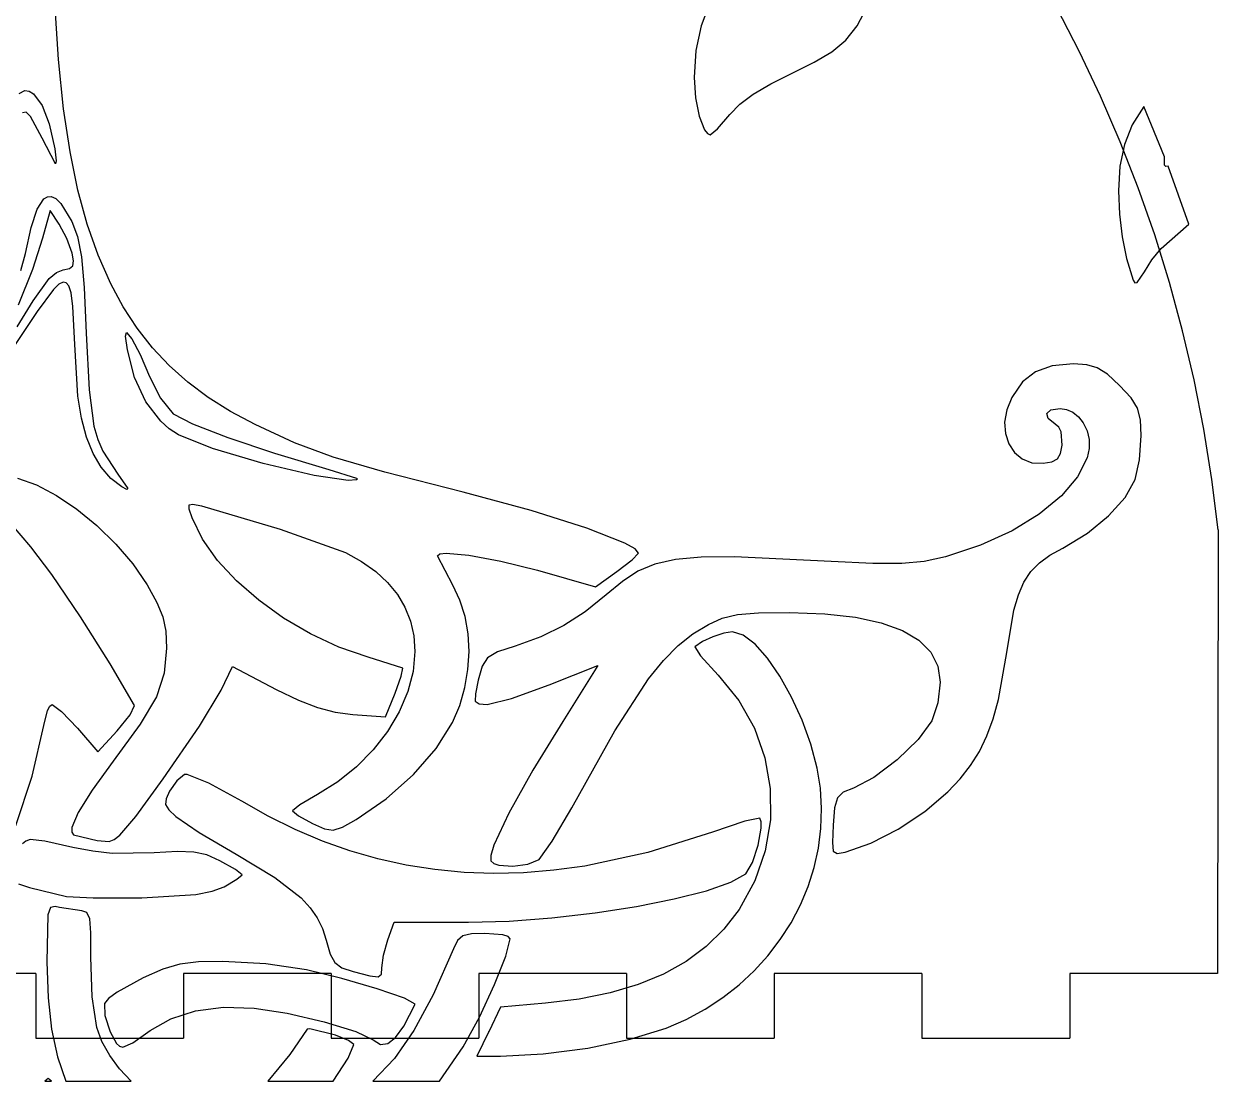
# Model space of a CAD drawing. Extents: x -23 to 237, y -4 to 293.
# Drawn here: x 126.4 to 237.3, y -4.2 to 93.9 of the extents above; entities that cross this region are included whole.
import ezdxf

# ---------------------------------------------------------------- set-up
doc = ezdxf.new("R2010")
doc.units = 0

msp = doc.modelspace()

# ---------------------------------------------------------------- linework, layer by layer
at = {"layer": 'Layer 1'}
for p, q in [((129.649567, 90.633405), (128.95511, 101.76601)), ((190.077732, 95.795069), (189.295028, 93.755803)), ((203.791339, 93.753859), (204.689798, 95.469787)), ((224.415758, 91.360577), (222.313808, 95.42636)), ((189.295028, 93.755803), (188.812545, 91.474031)), ((202.737912, 92.427891), (203.791339, 93.753859)), ((201.439173, 91.351057), (202.737912, 92.427891)), ((188.812545, 91.474031), (188.64782, 88.97326)), ((199.804777, 90.382532), (201.439173, 91.351057)), ((226.377445, 87.216861), (224.415758, 91.360577)), ((130.133558, 86.065909), (129.649567, 90.633405)), ((197.74438, 89.38149), (199.804777, 90.382532)), ((188.64782, 88.97326), (188.783333, 87.083556)), ((195.758251, 88.39155), (197.74438, 89.38149)), ((126.000419, 87.482184), (126.52883, 87.74203)), ((126.52883, 87.74203), (126.52883, 87.742)), ((126.52883, 87.742), (126.93746, 87.690091)), ((126.93746, 87.690091), (127.346588, 87.438502)), ((194.145338, 87.426841), (195.758251, 88.39155)), ((127.346588, 87.438502), (128.130278, 86.378951)), ((188.783333, 87.083556), (189.13463, 85.366779)), ((191.96069, 85.52074), (192.886023, 86.474269)), ((192.886023, 86.474269), (194.145338, 87.426841)), ((228.196203, 82.998586), (226.377445, 87.216861)), ((126.663786, 85.737344), (126.324046, 85.673101)), ((127.066905, 85.356735), (126.663786, 85.737344)), ((128.15615, 83.34744), (127.066905, 85.356735)), ((128.130278, 86.378951), (128.807771, 84.648685)), ((130.728467, 82.050848), (130.133558, 86.065909)), ((189.13463, 85.366779), (189.61885, 84.119342)), ((190.81013, 84.19088), (191.96069, 85.52074)), ((230.389, 86.2607), (229.319225, 84.562398)), ((232.30258, 81.6114), (230.389, 86.26072)), ((230.389, 86.26072), (230.389, 86.2607)), ((128.807771, 84.648685), (129.30694, 82.33304)), ((229.319225, 84.562398), (228.587351, 82.738407)), ((129.377291, 80.959161), (128.15615, 83.34744)), ((189.61885, 84.119342), (189.884911, 83.764256)), ((189.884911, 83.764256), (190.15313, 83.63766)), ((190.15313, 83.63766), (190.81013, 84.19088)), ((129.30694, 82.33304), (129.454112, 81.219411)), ((131.4491, 78.503144), (130.728467, 82.050848)), ((228.587351, 82.738407), (228.167329, 80.724131)), ((229.869368, 78.709125), (228.196203, 82.998586)), ((129.454112, 81.219411), (129.377291, 80.959161)), ((232.304074, 80.826466), (232.30258, 81.6114)), ((228.167329, 80.724131), (228.03311, 78.45497)), ((232.428199, 80.703881), (232.304074, 80.826466)), ((232.63589, 80.7448), (232.428199, 80.703881)), ((234.57839, 75.33995), (232.63589, 80.7448)), ((231.394273, 74.351852), (229.869368, 78.709125)), ((127.691048, 76.728899), (128.307762, 77.687726)), ((128.307762, 77.687726), (128.637056, 77.896346)), ((128.637056, 77.896346), (128.98199, 77.9256)), ((128.98199, 77.9256), (128.98193, 77.92554)), ((128.98193, 77.92554), (129.418278, 77.725164)), ((129.418278, 77.725164), (129.881235, 77.269306)), ((132.310262, 75.337721), (131.4491, 78.503144)), ((228.03311, 78.45497), (228.116522, 76.282518)), ((127.121752, 75.042142), (127.691048, 76.728899)), ((128.88064, 76.63312), (128.18353, 74.04205)), ((129.7286, 75.33758), (128.88064, 76.63312)), ((129.881235, 77.269306), (130.89544, 75.59698)), ((130.89544, 75.59698), (131.423348, 74.216716)), ((228.116522, 76.282518), (228.368534, 74.185177)), ((126.58978, 72.62048), (127.121752, 75.042142)), ((130.427087, 74.016477), (129.7286, 75.33758)), ((133.32676, 72.469502), (132.310262, 75.337721)), ((232.768254, 69.930141), (231.394273, 74.351852)), ((231.982789, 73.088139), (234.57839, 75.33995)), ((128.18353, 74.04205), (127.234046, 71.146666)), ((130.9161, 72.65921), (130.427087, 74.016477)), ((131.423348, 74.216716), (131.782694, 72.327991)), ((228.368534, 74.185177), (228.791806, 72.149865)), ((126.165055, 71.047071), (126.58978, 72.62048)), ((131.045884, 71.944582), (130.9161, 72.65921)), ((131.782694, 72.327991), (132.030963, 69.48271)), ((134.5134, 69.81341), (133.32676, 72.469502)), ((228.791806, 72.149865), (229.389, 70.1635)), ((230.4562, 70.94072), (231.122687, 72.043465)), ((231.122687, 72.043465), (231.982789, 73.088139)), ((127.234046, 71.146666), (125.93042, 67.82382)), ((129.46411, 70.859619), (130.07791, 71.10476)), ((130.07791, 71.10476), (130.668469, 71.244653)), ((130.668469, 71.244653), (130.977234, 71.498829)), ((130.977234, 71.498829), (131.045884, 71.944582)), ((229.780786, 69.921941), (230.4562, 70.94072)), ((127.3117, 68.23309), (128.796876, 70.297732)), ((128.796876, 70.297732), (129.46411, 70.859619)), ((130.081073, 69.966357), (129.702168, 69.775136)), ((130.376448, 69.906101), (130.081073, 69.966357)), ((130.62674, 69.63772), (130.376448, 69.906101)), ((229.389, 70.1635), (229.557501, 69.891102)), ((229.557501, 69.891102), (229.780786, 69.921941)), ((233.988644, 65.447365), (232.768254, 69.930141)), ((129.201286, 69.289086), (127.679801, 67.259095)), ((129.702168, 69.775136), (129.201286, 69.289086)), ((130.831225, 68.967932), (130.62674, 69.63772)), ((131.001694, 67.718796), (130.831225, 68.967932)), ((132.030963, 69.48271), (132.22564, 65.23278)), ((135.674422, 67.672707), (134.5134, 69.81341)), ((125.8112, 65.833677), (127.3117, 68.23309)), ((131.16934, 64.19671), (131.001694, 67.718796)), ((136.958053, 65.700934), (135.674422, 67.672707)), ((127.679801, 67.259095), (125.20904, 63.52957)), ((138.376354, 63.886333), (136.958053, 65.700934)), ((235.052779, 60.9069), (233.988644, 65.447365)), ((132.22564, 65.23278), (132.493462, 59.961322)), ((135.883515, 64.945922), (135.95776, 65.29997)), ((136.06466, 63.67836), (135.883515, 64.945922)), ((135.95776, 65.3), (136.45895, 64.71501)), ((135.95776, 65.29997), (135.95776, 65.3)), ((136.45895, 64.71501), (137.246166, 63.261332)), ((131.455544, 59.380226), (131.16934, 64.19671)), ((136.725466, 61.108603), (136.06466, 63.67836)), ((137.246166, 63.261332), (138.10644, 61.22222)), ((139.941384, 62.217146), (138.376354, 63.886333)), ((141.665203, 60.681618), (139.941384, 62.217146)), ((221.88826, 62.201313), (220.342063, 61.660032)), ((223.853, 62.3755), (221.88826, 62.201313)), ((223.85302, 62.37556), (223.853, 62.3755)), ((225.097992, 62.305281), (223.85302, 62.37556)), ((226.071648, 62.021106), (225.097992, 62.305281)), ((137.77671, 58.862559), (136.725466, 61.108603)), ((138.10644, 61.22222), (139.127665, 59.191706)), ((220.342063, 61.660032), (219.121174, 60.701081)), ((227.004792, 61.413031), (226.071648, 62.021106)), ((228.12823, 60.37105), (227.004792, 61.413031)), ((132.493462, 59.961322), (132.947181, 56.589459)), ((143.559872, 59.26799), (141.665203, 60.681618)), ((219.121174, 60.701081), (218.13236, 59.27388)), ((229.20448, 59.216295), (228.12823, 60.37105)), ((235.957994, 56.312118), (235.052779, 60.9069)), ((131.796948, 57.359289), (131.455544, 59.380226)), ((139.151182, 57.052705), (137.77671, 58.862559)), ((139.127665, 59.191706), (140.30114, 57.75835)), ((145.637451, 57.964507), (143.559872, 59.26799)), ((218.13236, 59.27388), (217.660956, 58.118373)), ((229.811351, 58.260372), (229.20448, 59.216295)), ((140.30114, 57.75835), (142.105314, 56.806942)), ((147.91, 56.75941), (145.637451, 57.964507)), ((217.660956, 58.118373), (217.471772, 56.983332)), ((221.376959, 57.773715), (221.75662, 58.108535)), ((221.500058, 57.309835), (221.376959, 57.773715)), ((221.75662, 58.108535), (222.61429, 58.23726)), ((222.61429, 58.23726), (223.21271, 58.147285)), ((223.21271, 58.147285), (223.786496, 57.887428)), ((223.786496, 57.887428), (224.311106, 57.472789)), ((230.079592, 57.202364), (229.811351, 58.260372)), ((132.272515, 55.59082), (131.796948, 57.359289)), ((132.947181, 56.589459), (133.303403, 55.351513)), ((139.938625, 56.346499), (139.151182, 57.052705)), ((142.105314, 56.806942), (145.364586, 55.538814)), ((151.563836, 55.068222), (147.91, 56.75941)), ((217.471772, 56.983332), (217.543051, 55.91442)), ((222.15067, 56.79393), (221.500058, 57.309835)), ((222.491305, 56.498399), (222.15067, 56.79393)), ((224.311106, 57.472789), (224.762, 56.91847)), ((224.762, 56.91847), (225.143011, 56.156576)), ((230.13995, 55.74135), (230.079592, 57.202364)), ((132.883716, 54.070519), (132.272515, 55.59082)), ((140.78167, 55.79152), (139.938625, 56.346499)), ((143.955878, 54.543557), (140.78167, 55.79152)), ((145.364586, 55.538814), (149.70251, 54.088666)), ((217.543051, 55.91442), (217.853036, 54.957303)), ((222.715101, 56.064525), (222.491305, 56.498399)), ((222.79819, 54.82506), (222.715101, 56.064525)), ((225.143011, 56.156576), (225.325185, 55.35239)), ((229.978411, 53.463882), (230.13995, 55.74135)), ((236.701623, 51.666393), (235.957994, 56.312118)), ((133.303403, 55.351513), (133.77768, 54.271231)), ((148.663966, 53.148201), (143.955878, 54.543557)), ((155.156612, 53.732374), (151.563836, 55.068222)), ((217.853036, 54.957303), (218.379971, 54.157643)), ((222.648163, 54.052193), (222.79819, 54.82506)), ((225.317395, 54.514536), (225.128515, 53.651635)), ((225.325185, 55.35239), (225.317395, 54.514536)), ((133.632021, 52.794084), (132.883716, 54.070519)), ((133.77768, 54.271231), (135.17584, 52.16068)), ((149.70251, 54.088666), (154.74264, 52.5912)), ((159.955108, 52.339981), (155.156612, 53.732374)), ((218.379971, 54.157643), (219.102097, 53.561105)), ((219.102097, 53.561105), (219.997659, 53.213352)), ((219.997659, 53.213352), (221.0449, 53.16005)), ((221.0449, 53.16005), (221.854177, 53.297669)), ((221.854177, 53.297669), (222.361045, 53.569056)), ((222.361045, 53.569056), (222.648163, 54.052193)), ((225.128515, 53.651635), (224.242969, 51.885189)), ((229.59014, 51.6646), (229.978411, 53.463882)), ((134.518902, 51.757215), (133.632021, 52.794084)), ((135.17584, 52.16068), (136.101351, 50.803394)), ((153.374606, 52.0163), (148.663966, 53.148201)), ((154.74264, 52.5912), (157.314731, 51.768777)), ((167.2261, 50.47916), (159.955108, 52.339981)), ((125.863231, 51.78848), (127.613199, 51.157799)), ((127.613199, 51.157799), (129.472604, 50.175754)), ((135.54583, 50.95561), (134.518902, 51.757215)), ((156.55647, 51.5587), (153.374606, 52.0163)), ((157.313795, 51.608932), (156.55647, 51.5587)), ((157.413574, 51.672436), (157.313795, 51.608932)), ((157.314731, 51.768777), (157.413574, 51.672436)), ((224.242969, 51.885189), (222.739528, 50.122034)), ((228.641519, 49.970926), (229.59014, 51.6646)), ((237.281, 46.9731), (236.701623, 51.666393)), ((129.472604, 50.175754), (131.369379, 48.89609)), ((136.00174, 50.713507), (135.54583, 50.95561)), ((136.101351, 50.803394), (136.00174, 50.713507)), ((173.519116, 48.7792), (167.2261, 50.47916)), ((222.739528, 50.122034), (220.68917, 48.431152)), ((227.121946, 48.263549), (228.641519, 49.970926)), ((131.369379, 48.89609), (133.231452, 47.372552)), ((141.773314, 48.910083), (141.776846, 49.30056)), ((142.05497, 48.10105), (141.773314, 48.910083)), ((141.776846, 49.30056), (142.140868, 49.365679)), ((142.140868, 49.365679), (142.94068, 49.19864)), ((142.94068, 49.19864), (150.242634, 47.027929)), ((178.700936, 47.140106), (173.519116, 48.7792)), ((127.08837, 45.39586), (124.392601, 48.555813)), ((143.033412, 46.116213), (142.05497, 48.10105)), ((220.68917, 48.431152), (218.162877, 46.881525)), ((225.158263, 46.662992), (227.121946, 48.263549)), ((133.231452, 47.372552), (134.986755, 45.658886)), ((150.242634, 47.027929), (156.29388, 44.87644)), ((182.211639, 45.756546), (178.700936, 47.140106)), ((218.162877, 46.881525), (215.231627, 45.542137)), ((222.87731, 45.28978), (225.158263, 46.662992)), ((237.282, 46.9735), (237.2106, 5.8123)), ((134.986755, 45.658886), (136.563217, 43.808836)), ((144.427087, 44.148), (143.033412, 46.116213)), ((183.165345, 45.221426), (182.211639, 45.756546)), ((215.231627, 45.542137), (211.9664, 44.48197)), ((129.051336, 42.838462), (127.08837, 45.39586)), ((156.29388, 44.87644), (157.79486, 44.033569)), ((164.8475, 44.57053), (165.056581, 44.753335)), ((166.25821, 41.85285), (164.8475, 44.57053)), ((165.056581, 44.753335), (165.647108, 44.81994)), ((165.647108, 44.81994), (167.752225, 44.636483)), ((167.752225, 44.636483), (170.722287, 44.084021)), ((182.900915, 44.185041), (183.4913, 44.82319)), ((183.4913, 44.82319), (183.165345, 45.221426)), ((189.318717, 44.440133), (186.918063, 44.230039)), ((192.406183, 44.460267), (189.318717, 44.440133)), ((201.3799, 44.04014), (192.406183, 44.460267)), ((211.9664, 44.48197), (209.986433, 44.048244)), ((220.696897, 43.906233), (221.678216, 44.61812)), ((221.678216, 44.61812), (222.87731, 45.28978)), ((136.563217, 43.808836), (137.88877, 41.87615)), ((146.180268, 42.240562), (144.427087, 44.148)), ((157.79486, 44.033569), (159.097587, 43.102861)), ((170.722287, 44.084021), (174.11673, 43.22642)), ((174.11673, 43.22642), (179.49722, 41.68851)), ((181.4888, 43.09669), (182.900915, 44.185041)), ((185.019631, 43.802613), (183.438836, 43.130483)), ((186.918063, 44.230039), (185.019631, 43.802613)), ((205.226248, 43.84962), (201.3799, 44.04014)), ((207.917404, 43.844891), (205.226248, 43.84962)), ((209.986433, 44.048244), (207.917404, 43.844891)), ((219.902701, 43.097124), (220.696897, 43.906233)), ((131.710549, 38.913333), (129.051336, 42.838462)), ((148.237225, 40.438049), (146.180268, 42.240562)), ((159.097587, 43.102861), (160.201942, 42.08471)), ((179.49722, 41.68851), (181.4888, 43.09669)), ((181.991088, 42.18628), (180.4918, 40.94263)), ((183.438836, 43.130483), (181.991088, 42.18628)), ((218.753065, 40.959251), (219.264975, 42.133795)), ((219.264975, 42.133795), (219.902701, 43.097124)), ((137.88877, 41.87615), (138.801355, 40.242398)), ((160.201942, 42.08471), (161.10781, 40.979511)), ((166.918496, 40.440299), (166.25821, 41.85285)), ((138.801355, 40.242398), (139.348696, 38.896356)), ((150.542232, 38.784611), (148.237225, 40.438049)), ((161.10781, 40.979511), (161.815074, 39.787657)), ((167.38904, 38.922732), (166.918496, 40.440299)), ((180.4918, 40.94263), (178.531315, 39.360572)), ((218.336318, 39.516497), (218.753065, 40.959251)), ((134.46255, 34.545317), (131.710549, 38.913333)), ((139.348696, 38.896356), (139.612952, 37.568594)), ((161.815074, 39.787657), (162.323618, 38.509543)), ((167.66985, 37.32663), (167.38904, 38.922732)), ((178.531315, 39.360572), (176.549001, 38.086674)), ((191.246687, 38.779801), (192.662135, 39.11655)), ((192.662135, 39.11655), (194.61486, 39.269032)), ((194.61486, 39.269032), (197.49377, 39.29268)), ((197.49377, 39.29268), (200.772414, 39.174604)), ((200.772414, 39.174604), (203.614094, 38.859922)), ((203.614094, 38.859922), (206.018751, 38.348669)), ((217.6657, 35.59837), (218.336318, 39.516497)), ((153.03956, 37.324398), (150.542232, 38.784611)), ((162.323618, 38.509543), (162.633326, 37.145563)), ((176.549001, 38.086674), (174.425936, 37.054131)), ((188.534674, 37.317308), (189.97961, 38.20335)), ((189.97961, 38.20335), (191.246687, 38.779801)), ((206.018751, 38.348669), (207.986328, 37.640879)), ((139.612952, 37.568594), (139.67628, 35.98968)), ((155.673482, 36.101561), (153.03956, 37.324398)), ((162.633326, 37.145563), (162.74408, 35.69611)), ((167.760936, 35.678474), (167.66985, 37.32663)), ((174.425936, 37.054131), (172.0432, 36.19614)), ((187.164169, 36.23058), (188.534674, 37.317308)), ((189.436673, 36.608198), (188.71551, 36.13112)), ((190.402425, 37.052685), (189.436673, 36.608198)), ((191.399842, 37.380809), (190.402425, 37.052685)), ((192.216, 37.5088), (191.399842, 37.380809)), ((192.21652, 37.50869), (192.216, 37.5088)), ((193.205566, 37.206873), (192.21652, 37.50869)), ((194.30391, 36.36102), (193.205566, 37.206873)), ((207.986328, 37.640879), (209.516766, 36.736584)), ((209.516766, 36.736584), (210.610007, 35.635818)), ((139.67628, 35.98968), (139.477943, 33.6653)), ((158.38827, 35.16025), (155.673482, 36.101561)), ((162.74408, 35.69611), (162.579001, 33.842949)), ((167.662306, 34.004746), (167.760936, 35.678474)), ((170.399083, 35.640747), (169.468709, 35.102575)), ((172.0432, 36.19614), (170.399083, 35.640747)), ((185.810688, 34.866208), (187.164169, 36.23058)), ((188.71551, 36.13112), (189.258434, 35.269921)), ((195.455966, 35.060534), (194.30391, 36.36102)), ((210.610007, 35.635818), (211.265995, 34.338616)), ((216.903185, 31.237164), (217.6657, 35.59837)), ((136.70388, 30.65926), (134.46255, 34.545317)), ((161.62685, 34.14274), (158.38827, 35.16025)), ((169.468709, 35.102575), (168.969057, 34.320278)), ((175.18724, 32.59635), (179.70634, 34.40037)), ((179.70634, 34.40037), (176.46153, 29.18778)), ((184.416824, 33.147238), (185.810688, 34.866208)), ((189.258434, 35.269921), (190.88378, 33.48116)), ((196.606151, 33.394813), (195.455966, 35.060534)), ((139.477943, 33.6653), (138.751313, 31.490493)), ((144.75446, 32.09016), (145.81855, 34.2797)), ((145.81855, 34.2797), (149.87305, 32.17234)), ((160.90023, 31.8173), (161.47624, 33.405645)), ((161.47624, 33.405645), (161.62685, 34.14274)), ((162.579001, 33.842949), (162.07975, 31.960304)), ((167.37397, 32.331929), (167.662306, 34.004746)), ((168.969057, 34.320278), (168.61711, 33.03251)), ((190.88378, 33.48116), (192.794552, 31.150207)), ((197.698881, 31.453257), (196.606151, 33.394813)), ((211.265995, 34.338616), (211.48467, 32.84501)), ((149.87305, 32.17234), (151.936712, 31.169988)), ((166.895934, 30.686503), (167.37397, 32.331929)), ((168.61711, 33.03251), (168.345876, 31.742361)), ((171.696112, 31.319211), (175.18724, 32.59635)), ((181.278321, 28.337677), (184.416824, 33.147238)), ((211.48467, 32.84501), (211.261596, 30.91361)), ((138.751313, 31.490493), (137.251714, 28.946179)), ((142.733749, 28.770554), (144.75446, 32.09016)), ((151.936712, 31.169988), (153.705065, 30.481645)), ((160.02224, 29.62363), (160.90023, 31.8173)), ((162.07975, 31.960304), (161.275187, 30.090486)), ((168.345876, 31.742361), (168.34522, 31.069914)), ((168.34522, 31.069914), (168.689661, 30.816264)), ((169.45372, 30.78251), (171.696112, 31.319211)), ((192.794552, 31.150207), (194.240248, 28.578541)), ((198.678572, 29.325268), (197.698881, 31.453257)), ((216.414786, 29.441328), (216.903185, 31.237164)), ((128.28775, 28.82991), (128.653844, 30.202491)), ((128.653844, 30.202491), (128.869061, 30.620096)), ((128.869061, 30.620096), (129.07126, 30.77348)), ((129.07126, 30.77348), (129.947226, 30.126459)), ((129.947226, 30.126459), (131.41525, 28.57103)), ((136.316301, 29.820229), (136.70388, 30.65926)), ((153.705065, 30.481645), (155.332883, 30.056643)), ((155.332883, 30.056643), (156.97494, 29.84431)), ((161.275187, 30.090486), (160.194169, 28.275808)), ((166.22821, 29.09495), (166.895934, 30.686503)), ((168.689661, 30.816264), (169.45372, 30.78251)), ((211.261596, 30.91361), (210.72509, 29.25197)), ((127.216813, 24.116036), (128.28775, 28.82991)), ((137.251714, 28.946179), (134.73447, 25.51328)), ((135.10397, 28.3271), (136.316301, 29.820229)), ((156.97494, 29.84431), (160.02224, 29.62363)), ((164.717972, 26.686425), (166.22821, 29.09495)), ((176.46153, 29.18778), (173.66883, 24.669857)), ((199.48964, 27.100246), (198.678572, 29.325268)), ((210.72509, 29.25197), (209.447232, 27.526633)), ((215.83182, 27.847186), (216.414786, 29.441328)), ((131.41525, 28.57103), (133.30456, 26.36858)), ((133.30456, 26.36858), (135.10397, 28.3271)), ((139.36927, 23.8643), (142.733749, 28.770554)), ((160.194169, 28.275808), (158.865552, 26.558579)), ((177.28941, 21.18625), (181.278321, 28.337677)), ((194.240248, 28.578541), (195.215062, 25.831182)), ((215.136934, 26.413623), (215.83182, 27.847186)), ((162.59813, 24.25651), (164.717972, 26.686425)), ((200.0765, 24.86759), (199.48964, 27.100246)), ((209.447232, 27.526633), (207.489663, 25.634544)), ((134.73447, 25.51328), (132.771041, 22.819429)), ((158.865552, 26.558579), (157.318195, 24.981112)), ((195.215062, 25.831182), (195.713189, 22.973149)), ((207.489663, 25.634544), (205.332484, 23.988468)), ((214.312772, 25.099525), (215.136934, 26.413623)), ((157.318195, 24.981112), (155.580955, 23.585719)), ((173.66883, 24.669857), (171.454194, 20.680679)), ((200.371745, 22.989718), (200.0765, 24.86759)), ((213.341983, 23.863779), (214.312772, 25.099525)), ((125.690749, 19.529788), (127.216813, 24.116036)), ((136.845625, 20.38445), (139.36927, 23.8643)), ((140.654443, 23.691805), (139.9627, 22.71752)), ((141.36831, 24.26058), (140.654443, 23.691805)), ((141.608, 24.2611), (141.36831, 24.26058)), ((143.597668, 23.471495), (141.6076, 24.26112)), ((141.6076, 24.26112), (141.608, 24.2611)), ((146.66781, 21.78529), (143.597668, 23.471495)), ((155.580955, 23.585719), (153.68269, 22.41471)), ((160.059593, 21.99737), (162.59813, 24.25651)), ((205.332484, 23.988468), (203.4558, 23.00117)), ((212.20721, 22.66527), (213.341983, 23.863779)), ((132.771041, 22.819429), (131.488024, 20.750868)), ((139.9627, 22.71752), (139.638948, 22.009521)), ((153.68269, 22.41471), (152.049835, 21.462183)), ((195.713189, 22.973149), (195.728821, 20.069461)), ((200.485089, 21.116852), (200.371745, 22.989718)), ((202.491429, 22.619975), (201.954702, 22.105729)), ((203.4558, 23.00117), (202.491429, 22.619975)), ((210.052744, 20.840357), (212.20721, 22.66527)), ((139.638948, 22.009521), (139.601961, 21.483211)), ((139.601961, 21.483211), (139.888991, 20.986363)), ((149.128616, 20.392381), (146.66781, 21.78529)), ((152.049835, 21.462183), (151.37068, 20.89439)), ((157.29327, 20.10117), (160.059593, 21.99737)), ((175.484673, 18.068385), (177.28941, 21.18625)), ((200.42204, 19.258475), (200.485089, 21.116852)), ((201.693597, 21.184606), (201.55609, 19.58278)), ((201.954702, 22.105729), (201.693597, 21.184606)), ((131.488024, 20.750868), (130.908377, 19.35044)), ((135.363432, 18.624983), (136.845625, 20.38445)), ((139.888991, 20.986363), (140.53729, 20.36675)), ((140.53729, 20.36675), (142.701826, 18.889032)), ((151.621394, 19.16168), (149.128616, 20.392381)), ((151.37068, 20.89439), (151.919455, 20.425398)), ((151.919455, 20.425398), (153.23878, 19.70997)), ((156.013435, 19.387766), (157.29327, 20.10117)), ((171.454194, 20.680679), (170.071748, 17.711926)), ((194.76249, 20.20347), (193.371506, 19.930269)), ((194.885914, 19.866873), (194.76249, 20.20347)), ((195.728821, 20.069461), (195.256153, 17.185137)), ((207.583441, 19.203045), (210.052744, 20.840357)), ((130.908377, 19.35044), (130.889493, 18.914165)), ((130.889493, 18.914165), (131.05506, 18.66099)), ((142.701826, 18.889032), (146.14938, 16.86413)), ((154.14702, 18.093132), (151.621394, 19.16168)), ((153.23878, 19.70997), (154.343036, 19.226481)), ((154.343036, 19.226481), (155.148972, 19.107641)), ((155.148972, 19.107641), (156.013435, 19.387766)), ((190.36851, 18.93172), (184.347798, 17.024714)), ((193.371506, 19.930269), (190.36851, 18.93172)), ((194.603668, 17.719486), (194.887455, 19.289637)), ((194.887455, 19.289637), (194.885914, 19.866873)), ((200.188106, 17.424072), (200.42204, 19.258475)), ((201.55609, 19.58278), (201.478397, 17.960763)), ((205.038953, 17.894218), (207.583441, 19.203045)), ((126.615172, 18.095271), (126.313, 17.820909)), ((127.018, 18.2268), (126.615172, 18.095271)), ((127.01864, 18.22672), (127.018, 18.2268)), ((128.399645, 18.097586), (127.01864, 18.22672)), ((131.00345, 17.50583), (128.399645, 18.097586)), ((131.05506, 18.66099), (133.23786, 18.12925)), ((133.23786, 18.12925), (134.351306, 18.051411)), ((134.351306, 18.051411), (134.834323, 18.223365)), ((134.834323, 18.223365), (135.363432, 18.624983)), ((156.706373, 17.186678), (154.14702, 18.093132)), ((174.26372, 16.39325), (175.484673, 18.068385)), ((201.478397, 17.960763), (201.57087, 17.149059)), ((202.65893, 17.05476), (205.038953, 17.894218)), ((132.840441, 17.145126), (131.00345, 17.50583)), ((134.646218, 16.944909), (132.840441, 17.145126)), ((138.54715, 16.99991), (134.646218, 16.944909)), ((140.695624, 17.12881), (138.54715, 16.99991)), ((142.212288, 17.074975), (140.695624, 17.12881)), ((143.418529, 16.79977), (142.212288, 17.074975)), ((144.63574, 16.26456), (143.418529, 16.79977)), ((146.14938, 16.86413), (149.751549, 14.710132)), ((159.300328, 16.442261), (156.706373, 17.186678)), ((170.071748, 17.711926), (169.772011, 16.76386)), ((169.772011, 16.76386), (169.77562, 16.25528)), ((184.347798, 17.024714), (178.500585, 15.763563)), ((194.068694, 16.105485), (194.603668, 17.719486)), ((195.256153, 17.185137), (194.289378, 14.385197)), ((199.788795, 15.623128), (200.188106, 17.424072)), ((201.57087, 17.149059), (201.931663, 16.92221)), ((201.931663, 16.92221), (202.65893, 17.05476)), ((146.101406, 15.447674), (144.63574, 16.26456)), ((161.929764, 15.859823), (159.300328, 16.442261)), ((164.595557, 15.439309), (161.929764, 15.859823)), ((169.77562, 16.25528), (170.058062, 16.021197)), ((170.058062, 16.021197), (170.531689, 15.862355)), ((170.531689, 15.862355), (171.829309, 15.763531)), ((171.829309, 15.763531), (173.22211, 15.945074)), ((173.22211, 15.945074), (174.26372, 16.39325)), ((178.500585, 15.763563), (175.639847, 15.375326)), ((193.4401, 15.0601), (194.068694, 16.105485)), ((199.229614, 13.865129), (199.788795, 15.623128)), ((145.02691, 13.85026), (146.21622, 14.544589)), ((146.71103, 14.97059), (146.101406, 15.447674)), ((146.21622, 14.544589), (146.71103, 14.97059)), ((149.751549, 14.710132), (152.178655, 12.821151)), ((167.298585, 15.180659), (164.595557, 15.439309)), ((170.039725, 15.083817), (167.298585, 15.180659)), ((172.819853, 15.148725), (170.039725, 15.083817)), ((175.639847, 15.375326), (172.819853, 15.148725)), ((192.057592, 14.266771), (193.4401, 15.0601)), ((125.950317, 14.133664), (126.958172, 13.795172)), ((126.958172, 13.795172), (130.38739, 12.94186)), ((142.392551, 13.131764), (143.927097, 13.428363)), ((143.927097, 13.428363), (145.02691, 13.85026)), ((186.805761, 12.718602), (189.785237, 13.475629)), ((189.785237, 13.475629), (192.057592, 14.266771)), ((194.289378, 14.385197), (192.82269, 11.73466)), ((198.516071, 12.159558), (199.229614, 13.865129)), ((130.38739, 12.94186), (130.388, 12.9423)), ((130.388, 12.9423), (132.870519, 12.808055)), ((132.870519, 12.808055), (137.38391, 12.83014)), ((137.38391, 12.83014), (142.392551, 13.131764)), ((152.178655, 12.821151), (153.029349, 11.901754)), ((183.301891, 12.02762), (186.805761, 12.718602)), ((128.677026, 11.234102), (128.57981, 6.86725)), ((128.907763, 11.919065), (128.677026, 11.234102)), ((129.357, 12.0163), (128.907763, 11.919065)), ((129.35681, 12.01626), (129.357, 12.0163)), ((129.73972, 11.92686), (129.35681, 12.01626)), ((131.8161, 11.6075), (129.73972, 11.92686)), ((132.293764, 11.466785), (131.8161, 11.6075)), ((132.559746, 10.875434), (132.293764, 11.466785)), ((153.029349, 11.901754), (153.679624, 10.959465)), ((175.451875, 10.971501), (179.456353, 11.43461)), ((179.456353, 11.43461), (183.301891, 12.02762)), ((192.82269, 11.73466), (191.416244, 9.917585)), ((197.653675, 10.5159), (198.516071, 12.159558)), ((132.664233, 9.579635), (132.559746, 10.875434)), ((153.679624, 10.959465), (154.160596, 9.964569)), ((160.23448, 8.93074), (160.80351, 10.56267)), ((160.80351, 10.56267), (167.697, 10.5627)), ((167.697, 10.5627), (171.471181, 10.670222)), ((171.471181, 10.670222), (175.451875, 10.971501)), ((196.647932, 8.94364), (197.653675, 10.5159)), ((132.65741, 7.32558), (132.664233, 9.579635)), ((154.160596, 9.964569), (154.50338, 8.88735)), ((154.50338, 8.88735), (154.882401, 7.597993)), ((159.833022, 7.496448), (160.23448, 8.93074)), ((167.194688, 9.286808), (166.695913, 8.856016)), ((167.983709, 9.481788), (167.194688, 9.286808)), ((169.241, 9.52754), (167.983709, 9.481788)), ((169.24129, 9.5275), (169.241, 9.52754)), ((170.896054, 9.380905), (169.24129, 9.5275)), ((171.399427, 9.222333), (170.896054, 9.380905)), ((171.175488, 7.401986), (171.5843, 9.02884)), ((171.5843, 9.02884), (171.399427, 9.222333)), ((191.416244, 9.917585), (189.783407, 8.315407)), ((195.504352, 7.452264), (196.647932, 8.94364)), ((166.30936, 8.10283), (164.421526, 3.826421)), ((166.695913, 8.856016), (166.30936, 8.10283)), ((189.783407, 8.315407), (187.917386, 6.924843)), ((128.57981, 6.86725), (128.691305, 3.553949)), ((132.789309, 3.645391), (132.65741, 7.32558)), ((140.913777, 6.655979), (139.329428, 6.1904)), ((142.64141, 6.874888), (140.913777, 6.655979)), ((144.897, 6.92668), (142.64141, 6.874888)), ((144.89635, 6.92665), (144.897, 6.92668)), ((148.887912, 6.697291), (144.89635, 6.92665)), ((152.66286, 6.1515), (148.887912, 6.697291)), ((154.882401, 7.597993), (155.318966, 6.808047)), ((155.318966, 6.808047), (155.971211, 6.333901)), ((159.66612, 6.33967), (159.833022, 7.496448)), ((170.130894, 4.765446), (171.175488, 7.401986)), ((187.917386, 6.924843), (185.811385, 5.74261)), ((194.22844, 6.051255), (195.504352, 7.452264)), ((127.564, 5.81226), (113.859, 5.81226)), ((127.564, 5.81226), (127.564, -0.18849)), ((139.329428, 6.1904), (137.50369, 5.3986)), ((141.27, 5.81226), (141.27, -0.18849)), ((154.976, 5.81226), (141.27, 5.81226)), ((155.965732, 5.34546), (152.66286, 6.1515)), ((154.976, 5.81226), (154.976, -0.18849)), ((155.971211, 6.333901), (156.99727, 5.99194)), ((156.99727, 5.99194), (156.997, 5.99138)), ((156.997, 5.99138), (158.540034, 5.596077)), ((158.540034, 5.596077), (159.332435, 5.500451)), ((159.332435, 5.500451), (159.624398, 5.737362)), ((159.624398, 5.737362), (159.66612, 6.33967)), ((168.682, 5.81226), (168.682, -0.18849)), ((182.388, 5.81226), (168.682, 5.81226)), ((182.388, 5.81226), (182.388, -0.18849)), ((185.811385, 5.74261), (183.45861, 4.765425)), ((192.825706, 4.750098), (194.22844, 6.051255)), ((209.799, 5.81226), (196.093, 5.81226)), ((196.093, 5.81226), (196.093, -0.18849)), ((209.799, 5.81226), (209.799, -0.18849)), ((223.505, 5.81226), (223.505, -0.18849)), ((237.21, 5.81226), (223.505, 5.81226)), ((137.50369, 5.3986), (135.1147, 4.066171)), ((159.250121, 4.383144), (155.965732, 5.34546)), ((168.723283, 1.748103), (170.130894, 4.765446)), ((183.45861, 4.765425), (180.852265, 3.990005)), ((191.301657, 3.558279), (192.825706, 4.750098)), ((128.691305, 3.553949), (129.016606, 0.624731)), ((133.2041, 0.80092), (132.789309, 3.645391)), ((134.314096, 3.46849), (133.93228, 3.02046)), ((135.1147, 4.066171), (134.314096, 3.46849)), ((161.768755, 3.50196), (159.250121, 4.383144)), ((162.77436, 2.93932), (161.768755, 3.50196)), ((164.421526, 3.826421), (162.648271, 0.503874)), ((177.985557, 3.413068), (174.85169, 3.03133)), ((180.852265, 3.990005), (177.985557, 3.413068)), ((189.661802, 2.485281), (191.301657, 3.558279)), ((133.93228, 3.02046), (133.955507, 1.898609)), ((140.088991, 1.60619), (142.373175, 2.328733)), ((142.373175, 2.328733), (144.964649, 2.661009)), ((144.964649, 2.661009), (147.8151, 2.59257)), ((147.8151, 2.59257), (150.888848, 2.114966)), ((161.69587, 0.90843), (162.77436, 2.93932)), ((170.69489, 2.66856), (169.59162, 0.39738)), ((174.85169, 3.03133), (170.69489, 2.66856)), ((187.911646, 1.54059), (189.661802, 2.485281)), ((133.955507, 1.898609), (134.46457, 0.38393)), ((138.16041, 0.50383), (140.088991, 1.60619)), ((150.888848, 2.114966), (154.312504, 1.313025)), ((154.312504, 1.313025), (157.249183, 0.410981)), ((167.22542, -1.02116), (168.723283, 1.748103)), ((186.0567, 0.73369), (187.911646, 1.54059)), ((129.016606, 0.624731), (129.564434, -1.947402)), ((133.694492, -0.522142), (133.2041, 0.80092)), ((134.46457, 0.38393), (134.464, 0.38341)), ((134.464, 0.38341), (135.041918, -0.683484)), ((136.564007, -0.63386), (138.16041, 0.50383)), ((152.72811, 0.62272), (151.140359, -1.705919)), ((152.972, 0.67592), (152.72811, 0.62272)), ((152.97208, 0.67598), (152.972, 0.67592)), ((155.371019, 0.068128), (152.97208, 0.67598)), ((156.564026, -0.406307), (155.371019, 0.068128)), ((157.249183, 0.410981), (158.862, -0.36693)), ((162.648271, 0.503874), (160.83796, -2.09227)), ((160.921445, -0.154735), (161.69587, 0.90843)), ((169.592, 0.40141), (168.48867, -1.86977)), ((169.59162, 0.39738), (169.592, 0.40141)), ((182.727578, -0.299512), (186.0567, 0.73369)), ((127.564, -0.18849), (141.27, -0.18849)), ((134.415338, -1.817792), (133.694492, -0.522142)), ((135.041918, -0.683484), (135.315512, -0.945989)), ((135.315512, -0.945989), (135.633215, -1.026102)), ((135.633215, -1.026102), (136.564007, -0.63386)), ((154.976, -0.18849), (168.682, -0.18849)), ((156.534318, -2.063758), (157.0747, -0.77614)), ((157.0747, -0.77614), (156.564026, -0.406307)), ((158.862, -0.36693), (159.533432, -0.779281)), ((159.533432, -0.779281), (160.210273, -0.712927)), ((160.210273, -0.712927), (160.921445, -0.154735)), ((165.024, -4.18944), (167.22542, -1.02116)), ((178.792457, -1.12235), (182.727578, -0.299512)), ((182.388, -0.18849), (196.093, -0.18849)), ((209.799, -0.18849), (223.505, -0.18849)), ((129.564434, -1.947402), (130.34351, -4.18945)), ((135.330789, -3.051685), (134.415338, -1.817792)), ((151.140359, -1.705919), (149.0978, -4.18938)), ((155.143, -4.18938), (156.534318, -2.063758)), ((160.83796, -2.09227), (158.83896, -4.18947)), ((168.48867, -1.86977), (170.684, -1.86977)), ((170.684, -1.86977), (174.646283, -1.668033)), ((174.646283, -1.668033), (178.792457, -1.12235)), ((136.405, -4.18947), (135.330789, -3.051685)), ((128.69, -3.94551), (128.39901, -4.18941)), ((128.39901, -4.18941), (129.014, -4.18941)), ((129.014, -4.18941), (128.68951, -3.94551)), ((128.68951, -3.94551), (128.69, -3.94551)), ((130.34351, -4.18945), (136.405, -4.18947)), ((149.0978, -4.18938), (155.143, -4.18938)), ((158.83896, -4.18947), (165.024, -4.18944))]:
    msp.add_line(p, q, dxfattribs=at)

doc.saveas('drawing.dxf')
